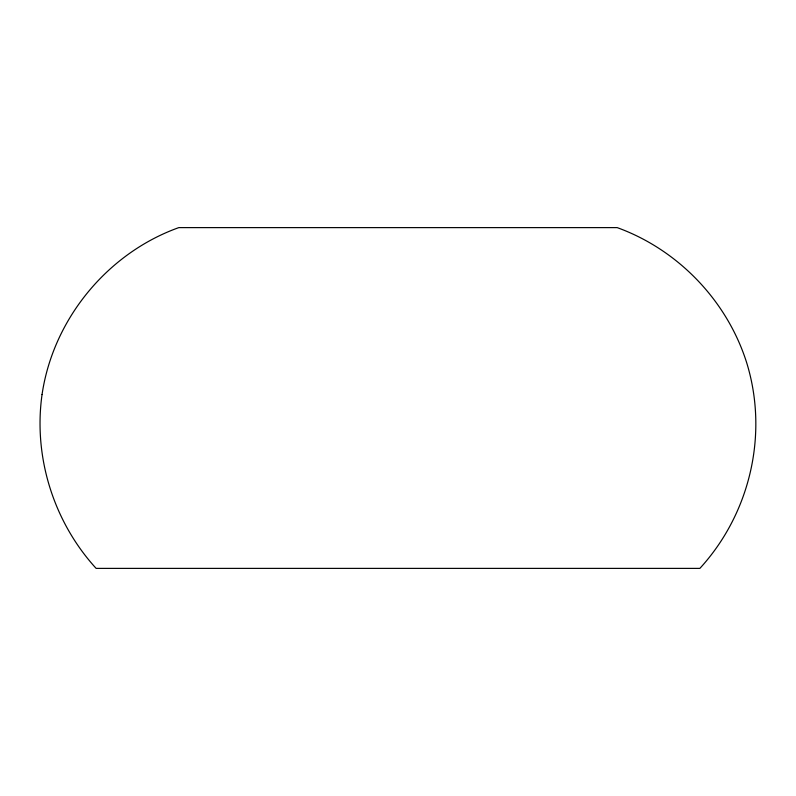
<?xml version="1.0" encoding="UTF-8"?>
<svg xmlns="http://www.w3.org/2000/svg" width="796" height="796" viewBox="0 0 796 796"><rect width="100%" height="100%" fill="white"/><g stroke="black" fill="none" stroke-linecap="round" stroke-linejoin="round"><path stroke-width="1.19" d="M42.049 394.547C33.243 456.954 53.621 521.897 96.127 568.384L699.873 568.384C750.14 513.549 768.628 434.208 746.767 363.006C727.305 300.978 678.311 249.785 617.189 227.616L178.811 227.616C107.251 253.208 53.063 319.355 42.049 394.547"/></g></svg>
